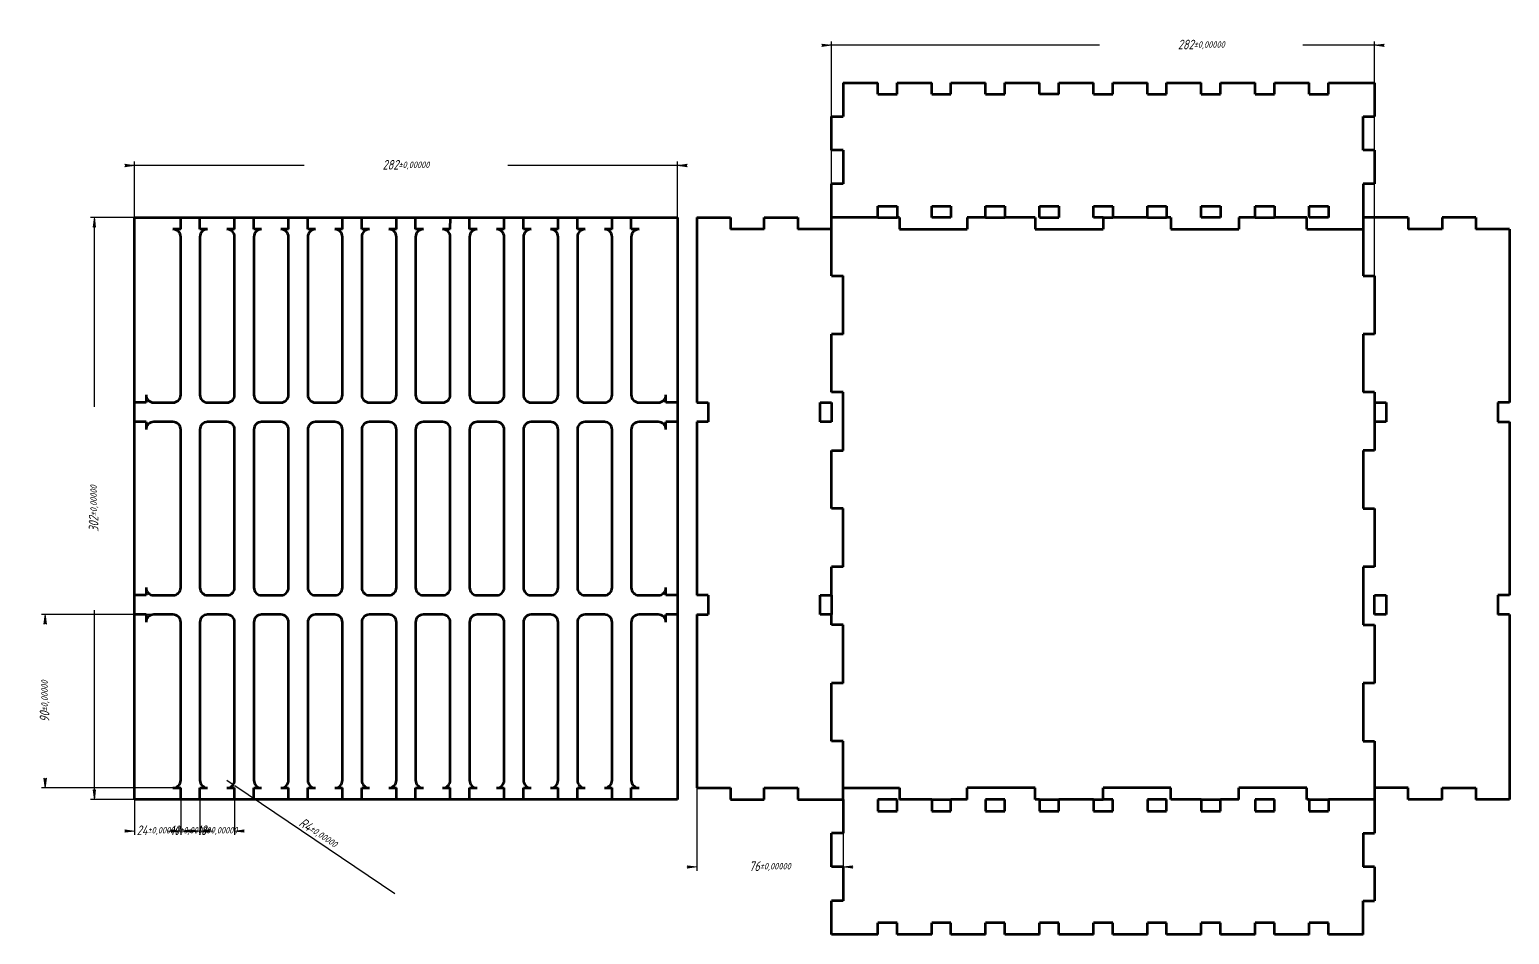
# Model space of a CAD drawing. Header units: millimetres. Extents: x -1515 to 624, y -1082 to 1116.
# Drawn here: x -1515 to -747, y 646 to 1116 of the extents above; entities that cross this region are included whole.
import ezdxf

# ---------------------------------------------------------------- set-up
doc = ezdxf.new("R2010")
doc.units = ezdxf.units.MM
doc.linetypes.add('K5LT_BASIC', pattern=[0])
doc.linetypes.add('K5LT_THIN', pattern=[0])
doc.styles.add('KDIMTEXTSTYLE', font='GOST_AU.SHX', dxfattribs={"width": 0.96, "oblique": 15, "height": 5})
doc.dimstyles.new('KDIMSTYLE (1.00)', dxfattribs={"dimtxt": 5, "dimasz": 1, "dimexe": 2, "dimexo": 0, "dimgap": 1, "dimtad": 1, "dimtxsty": 'KDIMTEXTSTYLE', "dimsah": 1, "dimcen": 0, "dimdle": 1, "dimadec": 0, "dimazin": 0, "dimtfac": 0.667, "dimtmove": 0, "dimatfit": 3, "dimfxl": 1, "dimtvp": 1, "dimtolj": 1, "dimtzin": 0, "dimarcsym": 0})

# ---------------------------------------------------------------- blocks, each defined once
blk = doc.blocks.new('U0')
at = {"color": 143, "linetype": 'K5LT_BASIC', "lineweight": 60, "true_color": 0x33acca}
for p, q in [((-1461, 1018), (-1179, 1018)), ((-1461, 716), (-1461, 1018)), ((-1179, 1018), (-1179, 716)), ((-1179, 716), (-1461, 716))]:
    blk.add_line(p, q, dxfattribs=at)
blk = doc.blocks.new('KDIMARROW_01')
blk.add_hatch(color=0).paths.add_polyline_path([(-5, -0.66), (0, 0), (-5, 0.66), (-4.5, 0)])
at = {"color": 0, "linetype": 'K5LT_THIN', "lineweight": 18}
for p, q in [((-4.5, 0), (-5, 0.66)), ((-5, 0.66), (0, 0)), ((0, 0), (-5, -0.66)), ((-5, -0.66), (-4.5, 0)), ((0, 0), (-1, 0))]:
    blk.add_line(p, q, dxfattribs=at)
blk = doc.blocks.new('KDIMARROW_02')
blk.add_hatch(color=0).paths.add_polyline_path([(4.5, 0), (5, 0.66), (0, 0), (5, -0.66)])
at = {"color": 0, "linetype": 'K5LT_THIN', "lineweight": 18}
for p, q in [((0, 0), (-1, 0)), ((5, 0.66), (0, 0)), ((0, 0), (5, -0.66)), ((0, 0), (7, 0)), ((4.5, 0), (5, 0.66)), ((5, -0.66), (4.5, 0))]:
    blk.add_line(p, q, dxfattribs=at)

msp = doc.modelspace()

# ---------------------------------------------------------------- linework, layer by layer
at = {"color": 143, "linetype": 'K5LT_BASIC', "lineweight": 60, "true_color": 0x33acca}
for p, q in [((-1093, 1088), (-1074.966, 1088)), ((-1093, 1088), (-1093, 1070.5)), ((-1075, 1082), (-1074.966, 1088)), ((-1065, 1088), (-1047, 1088)), ((-1065, 1082), (-1065, 1088)), ((-1047, 1082), (-1047, 1088)), ((-1037, 1088), (-1019, 1088)), ((-1037, 1082), (-1037, 1088)), ((-1019, 1082), (-1019, 1088)), ((-1009, 1088), (-990.966, 1088)), ((-1009, 1082), (-1009, 1088)), ((-991, 1082), (-990.966, 1088)), ((-981, 1088), (-963, 1088)), ((-981, 1082), (-981, 1088)), ((-963, 1082), (-963, 1088)), ((-953, 1088), (-934.966, 1088)), ((-953, 1082), (-953, 1088)), ((-935, 1082), (-934.966, 1088)), ((-925, 1088), (-907, 1088)), ((-925, 1082), (-925, 1088)), ((-907, 1082), (-907, 1088)), ((-897, 1088), (-878.966, 1088)), ((-897, 1082), (-897, 1088)), ((-879, 1082), (-878.966, 1088)), ((-869, 1088), (-851, 1088)), ((-869, 1082), (-869, 1088)), ((-851, 1082), (-851, 1088)), ((-841, 1088), (-817, 1088)), ((-841, 1082), (-841, 1088)), ((-817, 1088), (-817, 1070.5)), ((-1075, 1082), (-1065, 1082)), ((-1047, 1082), (-1037, 1082)), ((-1019, 1082), (-1009, 1082)), ((-981, 1082), (-991, 1082)), ((-963, 1082), (-953, 1082)), ((-935, 1082), (-925, 1082)), ((-907, 1082), (-897, 1082)), ((-879, 1082), (-869, 1082)), ((-851, 1082), (-841, 1082)), ((-1099, 1070.5), (-1093, 1070.5)), ((-1099, 1053), (-1099, 1070.5)), ((-823, 1053), (-823, 1070.5)), ((-823, 1070.5), (-817, 1070.5)), ((-1093, 1053), (-1099, 1053)), ((-1093, 1053), (-1093, 1035.5)), ((-817, 1053), (-823, 1053)), ((-817, 1053), (-817, 1035.5)), ((-1099, 1018), (-1099, 1035.5)), ((-1093, 1035.5), (-1099, 1035.5)), ((-817, 1035.5), (-823, 1035.5)), ((-823, 1035.5), (-823, 1018)), ((-1075, 1018), (-1075, 1024)), ((-1075, 1024), (-1065, 1024)), ((-1065, 1024), (-1065, 1018)), ((-1047, 1018), (-1047, 1024)), ((-1047, 1024), (-1037, 1024)), ((-1037, 1024), (-1037, 1018)), ((-1019, 1018), (-1019, 1024)), ((-1019, 1024), (-1009, 1024)), ((-1009, 1024), (-1009, 1018)), ((-991, 1018), (-991, 1024)), ((-991, 1024), (-981, 1024)), ((-981, 1024), (-981, 1018)), ((-963, 1018), (-963, 1024)), ((-963, 1024), (-953, 1024)), ((-953, 1024), (-953, 1018)), ((-935, 1018), (-935, 1024)), ((-935, 1024), (-925, 1024)), ((-925, 1024), (-925, 1018)), ((-907, 1018), (-907, 1024)), ((-907, 1024), (-897, 1024)), ((-897, 1024), (-897, 1018)), ((-879, 1018), (-879, 1024)), ((-879, 1024), (-869, 1024)), ((-869, 1024), (-869, 1018)), ((-851, 1018), (-851, 1024)), ((-851, 1024), (-841, 1024)), ((-841, 1024), (-841, 1018)), ((-1437, 1012), (-1436.966, 1018)), ((-1427, 1012), (-1427, 1018)), ((-1409, 1012), (-1409, 1018)), ((-1399, 1012), (-1399, 1018)), ((-1381, 1012), (-1381, 1018)), ((-1371, 1012), (-1371, 1018)), ((-1353, 1012), (-1352.966, 1018)), ((-1343, 1012), (-1343, 1018)), ((-1325, 1012), (-1325, 1018)), ((-1315, 1012), (-1315, 1018)), ((-1297, 1012), (-1296.966, 1018)), ((-1287, 1012), (-1287, 1018)), ((-1269, 1012), (-1269, 1018)), ((-1259, 1012), (-1259, 1018)), ((-1241, 1012), (-1240.966, 1018)), ((-1231, 1012), (-1231, 1018)), ((-1213, 1012), (-1213, 1018)), ((-1203, 1012), (-1203, 1018)), ((-1169, 1018), (-1169, 922)), ((-1169, 1018), (-1151.5, 1018)), ((-1151.5, 1018), (-1151.5, 1012)), ((-1134, 1012), (-1134, 1018)), ((-1134, 1018), (-1116.5, 1018)), ((-1116.5, 1018), (-1116.5, 1012)), ((-1075, 1018), (-1099, 1018)), ((-1075, 1018), (-1065, 1018)), ((-1063.75, 1018), (-1065, 1018)), ((-1063.75, 1018), (-1063.75, 1012)), ((-1037, 1018), (-1047, 1018)), ((-1028.5, 1018), (-1028.5, 1012)), ((-1019, 1018), (-1028.5, 1018)), ((-1019, 1018), (-1009, 1018)), ((-993.25, 1018), (-1009, 1018)), ((-993.25, 1018), (-993.25, 1012)), ((-991, 1018), (-981, 1018)), ((-958, 1018), (-963, 1018)), ((-958, 1018), (-958, 1012)), ((-958, 1018), (-953, 1018)), ((-935, 1018), (-953, 1018)), ((-935, 1018), (-925, 1018)), ((-922.75, 1018), (-925, 1018)), ((-922.75, 1018), (-922.75, 1012)), ((-897, 1018), (-907, 1018)), ((-887.5, 1018), (-887.5, 1012)), ((-879, 1018), (-887.5, 1018)), ((-879, 1018), (-869, 1018)), ((-852.25, 1018), (-869, 1018)), ((-852.25, 1012), (-852.25, 1018)), ((-841, 1018), (-851, 1018)), ((-823, 1018), (-823, 987.8)), ((-799.5, 1018), (-823, 1018)), ((-799.5, 1018), (-799.5, 1012)), ((-764.5, 1018), (-782, 1018)), ((-782, 1018), (-782, 1012)), ((-764.5, 1018), (-764.5, 1012)), ((-1134, 1012), (-1151.5, 1012)), ((-1099, 1012), (-1116.5, 1012)), ((-1063.75, 1012), (-1028.5, 1012)), ((-993.25, 1012), (-958, 1012)), ((-922.75, 1012), (-887.5, 1012)), ((-852.25, 1012), (-823, 1012)), ((-782, 1012), (-799.5, 1012)), ((-747, 1012), (-764.5, 1012)), ((-747, 1012), (-747, 922)), ((-1099, 987.8), (-1093, 987.8)), ((-1093, 957.6), (-1093, 987.8)), ((-823, 987.8), (-817, 987.8)), ((-1093, 957.6), (-1099, 957.6)), ((-817, 957.6), (-823, 957.6)), ((-823, 957.6), (-823, 927.4)), ((-1093, 927.4), (-1099, 927.4)), ((-1093, 897.2), (-1093, 927.4)), ((-817, 927.4), (-823, 927.4)), ((-1455, 922), (-1461, 922)), ((-1179, 922), (-1185, 922)), ((-1179, 922), (-1185, 922)), ((-1169, 922), (-1163, 922)), ((-1163, 922), (-1163, 912)), ((-1105, 922), (-1099, 922)), ((-1105, 912), (-1105, 922)), ((-1099, 922), (-1099, 912)), ((-817, 922), (-811, 922)), ((-817, 922), (-817, 912)), ((-811, 922), (-811, 912)), ((-747, 922), (-753, 922)), ((-753, 922), (-753, 912)), ((-1455, 912), (-1461, 912)), ((-1179, 912), (-1185, 912)), ((-1179, 912), (-1185, 912)), ((-1163, 912), (-1169, 912)), ((-1169, 912), (-1169, 822)), ((-1099, 912), (-1105, 912)), ((-811, 912), (-817, 912)), ((-753, 912), (-747, 912)), ((-747, 912), (-747, 822)), ((-1099, 897.2), (-1093, 897.2)), ((-817, 897.2), (-823, 897.2)), ((-823, 897.2), (-823, 867)), ((-1093, 867), (-1099, 867)), ((-1093, 836.8), (-1093, 867)), ((-823, 867), (-817, 867)), ((-1093, 836.8), (-1099, 836.8)), ((-817, 836.8), (-823, 836.8)), ((-823, 836.8), (-823, 806.6)), ((-1455, 822), (-1461, 822)), ((-1179, 822), (-1185, 822)), ((-1163, 822), (-1169, 822)), ((-1163, 822), (-1163, 812)), ((-1105, 812), (-1105, 822)), ((-1105, 822), (-1099, 822)), ((-1099, 822), (-1099, 812)), ((-817, 812), (-817, 822)), ((-817, 822), (-811, 822)), ((-811, 822), (-811, 812)), ((-747, 822), (-753, 822)), ((-753, 822), (-753, 812)), ((-1455, 812), (-1461, 812)), ((-1179, 812), (-1185, 812)), ((-1169, 812), (-1163, 812)), ((-1169, 812), (-1169, 722)), ((-1099, 812), (-1105, 812)), ((-811, 812), (-817, 812)), ((-747, 812), (-753, 812)), ((-747, 812), (-747, 716)), ((-1093, 806.6), (-1099, 806.6)), ((-1093, 776.4), (-1093, 806.6)), ((-823, 806.6), (-817, 806.6)), ((-1093, 776.4), (-1099, 776.4)), ((-817, 776.4), (-823, 776.4)), ((-823, 776.4), (-823, 746.2)), ((-1093, 746.2), (-1099, 746.2)), ((-1093, 716), (-1093, 746.2)), ((-823, 746.2), (-817, 746.2)), ((-1441, 722), (-1436.966, 722)), ((-1437, 716), (-1436.966, 722)), ((-1427, 716), (-1427, 722)), ((-1409, 716), (-1409, 722)), ((-1399, 716), (-1399, 722)), ((-1381, 716), (-1381, 722)), ((-1371, 716), (-1371, 722)), ((-1357, 722), (-1352.966, 722)), ((-1353, 716), (-1352.966, 722)), ((-1343, 716), (-1343, 722)), ((-1325, 716), (-1325, 722)), ((-1315, 716), (-1315, 722)), ((-1297, 716), (-1297, 722)), ((-1297, 716), (-1297, 722)), ((-1287, 716), (-1287, 722)), ((-1287, 716), (-1287, 722)), ((-1269, 716), (-1269, 722)), ((-1269, 716), (-1269, 722)), ((-1259, 716), (-1259, 722)), ((-1259, 716), (-1259, 722)), ((-1245, 722), (-1240.966, 722)), ((-1241, 716), (-1240.966, 722)), ((-1241, 716), (-1240.966, 722)), ((-1231, 716), (-1231, 722)), ((-1231, 716), (-1231, 722)), ((-1213, 716), (-1213, 722)), ((-1213, 716), (-1213, 722)), ((-1203, 716), (-1203, 722)), ((-1203, 716), (-1203, 722)), ((-1169, 722), (-1151.5, 722)), ((-1151.5, 722), (-1151.5, 716)), ((-1151.5, 716), (-1134, 716)), ((-1134, 716), (-1134, 722)), ((-1134, 722), (-1116.5, 722)), ((-1116.5, 722), (-1116.5, 716)), ((-1116.5, 716), (-1093, 716)), ((-1093, 722), (-1063.75, 722)), ((-1093, 716), (-1093, 698.5)), ((-1075, 716), (-1075, 710)), ((-1065, 716), (-1075, 716)), ((-1065, 710), (-1065, 716)), ((-1063.75, 722), (-1063.75, 716)), ((-1047, 716), (-1063.75, 716)), ((-1047, 716), (-1047, 710)), ((-1047, 716), (-1037, 716)), ((-1037, 710), (-1037, 716)), ((-1028.5, 716), (-1037, 716)), ((-993.25, 722), (-1028.5, 722)), ((-1028.5, 716), (-1028.5, 722)), ((-1019, 716), (-1019, 710)), ((-1009, 716), (-1019, 716)), ((-1009, 710), (-1009, 716)), ((-993.25, 716), (-993.25, 722)), ((-991, 716), (-993.25, 716)), ((-991, 716), (-991, 710)), ((-991, 716), (-981, 716)), ((-981, 710), (-981, 716)), ((-963, 716), (-981, 716)), ((-963, 716), (-963, 710)), ((-963, 716), (-958, 716)), ((-922.75, 722), (-958, 722)), ((-958, 716), (-958, 722)), ((-953, 716), (-958, 716)), ((-953, 710), (-953, 716)), ((-935, 716), (-935, 710)), ((-925, 716), (-935, 716)), ((-925, 710), (-925, 716)), ((-922.75, 716), (-922.75, 722)), ((-907, 716), (-922.75, 716)), ((-907, 716), (-907, 710)), ((-907, 716), (-897, 716)), ((-897, 710), (-897, 716)), ((-887.5, 716), (-897, 716)), ((-852.25, 722), (-887.5, 722)), ((-887.5, 716), (-887.5, 722)), ((-879, 716), (-879, 710)), ((-869, 716), (-879, 716)), ((-869, 710), (-869, 716)), ((-852.25, 716), (-852.25, 722)), ((-851, 716), (-852.25, 716)), ((-851, 716), (-851, 710)), ((-851, 716), (-841, 716)), ((-817, 716), (-841, 716)), ((-841, 716), (-841, 710)), ((-799.5, 722), (-817, 722)), ((-817, 716), (-817, 698.5)), ((-799.5, 716), (-799.5, 722)), ((-782, 716), (-799.5, 716)), ((-782, 716), (-782, 722)), ((-782, 722), (-764.5, 722)), ((-764.5, 722), (-764.5, 716)), ((-747, 716), (-764.5, 716)), ((-1075, 710), (-1065, 710)), ((-1047, 710), (-1037, 710)), ((-1019, 710), (-1009, 710)), ((-991, 710), (-981, 710)), ((-963, 710), (-953, 710)), ((-935, 710), (-925, 710)), ((-907, 710), (-897, 710)), ((-879, 710), (-869, 710)), ((-851, 710), (-841, 710)), ((-1093, 698.5), (-1099, 698.5)), ((-1099, 681), (-1099, 698.5)), ((-823, 698.5), (-823, 681)), ((-823, 698.5), (-817, 698.5)), ((-1093, 681), (-1099, 681)), ((-1093, 681), (-1093, 663.5)), ((-817, 681), (-823, 681)), ((-817, 681), (-817, 663.5)), ((-1099, 646), (-1099, 663.5)), ((-1093, 663.5), (-1099, 663.5)), ((-823, 646), (-823, 663.5)), ((-823, 663.5), (-817, 663.5)), ((-1075, 646), (-1099, 646)), ((-1065, 652), (-1075, 652)), ((-1075, 646), (-1075, 652)), ((-1065, 646), (-1065, 652)), ((-1047, 646), (-1065, 646)), ((-1047, 646), (-1047, 652)), ((-1037, 652), (-1047, 652)), ((-1037, 646), (-1037, 652)), ((-1019, 646), (-1037, 646)), ((-1019, 646), (-1019, 652)), ((-1009, 652), (-1019, 652)), ((-1009, 646), (-1009, 652)), ((-991, 646), (-1009, 646)), ((-991, 646), (-990.966, 652)), ((-981, 652), (-990.966, 652)), ((-981, 646), (-981, 652)), ((-963, 646), (-981, 646)), ((-963, 646), (-963, 652)), ((-953, 652), (-963, 652)), ((-953, 646), (-953, 652)), ((-935, 646), (-953, 646)), ((-935, 646), (-934.966, 652)), ((-925, 652), (-934.966, 652)), ((-925, 646), (-925, 652)), ((-907, 646), (-925, 646)), ((-907, 646), (-907, 652)), ((-897, 652), (-907, 652)), ((-897, 646), (-897, 652)), ((-879, 646), (-897, 646)), ((-879, 646), (-878.966, 652)), ((-869, 652), (-878.966, 652)), ((-869, 646), (-869, 652)), ((-851, 646), (-869, 646)), ((-851, 646), (-851, 652)), ((-841, 652), (-851, 652)), ((-841, 646), (-841, 652)), ((-823, 646), (-841, 646))]:
    msp.add_line(p, q, dxfattribs=at)
for points in [[(-1099, 987.8), (-1099, 1018)], [(-1437, 1012), (-1441, 1012)], [(-1437, 926), (-1437, 1008)], [(-1423, 1012), (-1427, 1012)], [(-1427, 1008), (-1427, 926)], [(-1409, 1012), (-1413, 1012)], [(-1409, 926), (-1409, 1008)], [(-1395, 1012), (-1399, 1012)], [(-1399, 1008), (-1399, 926)], [(-1381, 1012), (-1385, 1012)], [(-1381, 926), (-1381, 1008)], [(-1367, 1012), (-1371, 1012)], [(-1371, 1008), (-1371, 926)], [(-1353, 1012), (-1357, 1012)], [(-1353, 926), (-1353, 1008)], [(-1339, 1012), (-1343, 1012)], [(-1343, 1008), (-1343, 926)], [(-1325, 1012), (-1329, 1012)], [(-1325, 926), (-1325, 1008)], [(-1311, 1012), (-1315, 1012)], [(-1315, 1008), (-1315, 926)], [(-1297, 1012), (-1301, 1012)], [(-1297, 926), (-1297, 1008)], [(-1283, 1012), (-1287, 1012)], [(-1287, 1008), (-1287, 926)], [(-1269, 1012), (-1273, 1012)], [(-1269, 926), (-1269, 1008)], [(-1255, 1012), (-1259, 1012)], [(-1259, 1008), (-1259, 926)], [(-1241, 1012), (-1245, 1012)], [(-1241, 926), (-1241, 1008)], [(-1227, 1012), (-1231, 1012)], [(-1231, 1008), (-1231, 926)], [(-1213, 1012), (-1217, 1012)], [(-1213, 926), (-1213, 1008)], [(-1199, 1012), (-1203, 1012)], [(-1203, 1008), (-1203, 926)], [(-817, 987.8), (-817, 957.6)], [(-1099, 927.4), (-1099, 957.6)], [(-1455, 926), (-1455, 922)], [(-1185, 922), (-1185, 926)], [(-817, 927.4), (-817, 922)], [(-1451, 922), (-1441, 922)], [(-1423, 922), (-1413, 922)], [(-1395, 922), (-1385, 922)], [(-1367, 922), (-1357, 922)], [(-1339, 922), (-1329, 922)], [(-1311, 922), (-1301, 922)], [(-1283, 922), (-1273, 922)], [(-1255, 922), (-1245, 922)], [(-1227, 922), (-1217, 922)], [(-1199, 922), (-1189, 922)], [(-1455, 912), (-1455, 908)], [(-1441, 912), (-1451, 912)], [(-1437, 826), (-1437, 908)], [(-1427, 908), (-1427, 826)], [(-1413, 912), (-1423, 912)], [(-1409, 826), (-1409, 908)], [(-1399, 908), (-1399, 826)], [(-1385, 912), (-1395, 912)], [(-1381, 826), (-1381, 908)], [(-1371, 908), (-1371, 826)], [(-1357, 912), (-1367, 912)], [(-1353, 826), (-1353, 908)], [(-1343, 908), (-1343, 826)], [(-1329, 912), (-1339, 912)], [(-1325, 826), (-1325, 908)], [(-1315, 908), (-1315, 826)], [(-1301, 912), (-1311, 912)], [(-1297, 826), (-1297, 908)], [(-1287, 908), (-1287, 826)], [(-1273, 912), (-1283, 912)], [(-1269, 826), (-1269, 908)], [(-1259, 908), (-1259, 826)], [(-1245, 912), (-1255, 912)], [(-1241, 826), (-1241, 908)], [(-1231, 908), (-1231, 826)], [(-1217, 912), (-1227, 912)], [(-1213, 826), (-1213, 908)], [(-1203, 908), (-1203, 826)], [(-1189, 912), (-1199, 912)], [(-1185, 908), (-1185, 912)], [(-817, 912), (-817, 897.2)], [(-1099, 867), (-1099, 897.2)], [(-817, 867), (-817, 836.8)], [(-1099, 822), (-1099, 836.8)], [(-1455, 826), (-1455, 822)], [(-1185, 822), (-1185, 826)], [(-1451, 822), (-1441, 822)], [(-1423, 822), (-1413, 822)], [(-1395, 822), (-1385, 822)], [(-1367, 822), (-1357, 822)], [(-1339, 822), (-1329, 822)], [(-1311, 822), (-1301, 822)], [(-1283, 822), (-1273, 822)], [(-1255, 822), (-1245, 822)], [(-1227, 822), (-1217, 822)], [(-1199, 822), (-1189, 822)], [(-1455, 812), (-1455, 808)], [(-1441, 812), (-1451, 812)], [(-1437, 726), (-1437, 808)], [(-1427, 808), (-1427, 726)], [(-1413, 812), (-1423, 812)], [(-1409, 726), (-1409, 808)], [(-1399, 808), (-1399, 726)], [(-1385, 812), (-1395, 812)], [(-1381, 726), (-1381, 808)], [(-1371, 808), (-1371, 726)], [(-1357, 812), (-1367, 812)], [(-1353, 726), (-1353, 808)], [(-1343, 808), (-1343, 726)], [(-1329, 812), (-1339, 812)], [(-1325, 726), (-1325, 808)], [(-1315, 808), (-1315, 726)], [(-1301, 812), (-1311, 812)], [(-1297, 726), (-1297, 808)], [(-1287, 808), (-1287, 726)], [(-1273, 812), (-1283, 812)], [(-1269, 726), (-1269, 808)], [(-1259, 808), (-1259, 726)], [(-1245, 812), (-1255, 812)], [(-1241, 726), (-1241, 808)], [(-1231, 808), (-1231, 726)], [(-1217, 812), (-1227, 812)], [(-1213, 726), (-1213, 808)], [(-1203, 808), (-1203, 726)], [(-1189, 812), (-1199, 812)], [(-1185, 808), (-1185, 812)], [(-1099, 806.6), (-1099, 812)], [(-817, 806.6), (-817, 776.4)], [(-1099, 746.2), (-1099, 776.4)], [(-817, 746.2), (-817, 716)], [(-1427, 722), (-1423, 722)], [(-1413, 722), (-1409, 722)], [(-1399, 722), (-1395, 722)], [(-1385, 722), (-1381, 722)], [(-1371, 722), (-1367, 722)], [(-1343, 722), (-1339, 722)], [(-1329, 722), (-1325, 722)], [(-1315, 722), (-1311, 722)], [(-1301, 722), (-1297, 722)], [(-1287, 722), (-1283, 722)], [(-1273, 722), (-1269, 722)], [(-1259, 722), (-1255, 722)], [(-1231, 722), (-1227, 722)], [(-1217, 722), (-1213, 722)], [(-1203, 722), (-1199, 722)]]:
    msp.add_lwpolyline(points, dxfattribs=at)
for centre, start, end in [((-1441, 1008), 0, 90), ((-1423, 1008), 90, 180), ((-1413, 1008), 0, 90), ((-1395, 1008), 90, 180), ((-1385, 1008), 0, 90), ((-1367, 1008), 90, 180), ((-1357, 1008), 0, 90), ((-1339, 1008), 90, 180), ((-1329, 1008), 0, 90), ((-1311, 1008), 90, 180), ((-1301, 1008), 0, 90), ((-1283, 1008), 90, 180), ((-1273, 1008), 0, 90), ((-1255, 1008), 90, 180), ((-1245, 1008), 0, 90), ((-1227, 1008), 90, 180), ((-1227, 1008), 90, 180), ((-1217, 1008), 0, 90), ((-1217, 1008), 0, 90), ((-1199, 1008), 90, 180), ((-1451, 926), 180, 270), ((-1441, 926), 270, 0), ((-1423, 926), 180, 270), ((-1413, 926), 270, 0), ((-1395, 926), 180, 270), ((-1385, 926), 270, 0), ((-1367, 926), 180, 270), ((-1357, 926), 270, 0), ((-1339, 926), 180, 270), ((-1329, 926), 270, 0), ((-1311, 926), 180, 270), ((-1301, 926), 270, 0), ((-1283, 926), 180, 270), ((-1273, 926), 270, 0), ((-1255, 926), 180, 270), ((-1245, 926), 270, 0), ((-1227, 926), 180, 270), ((-1227, 926), 180, 270), ((-1217, 926), 270, 0), ((-1217, 926), 270, 0), ((-1199, 926), 180, 270), ((-1189, 926), 270, 0), ((-1451, 908), 90, 180), ((-1441, 908), 0, 90), ((-1423, 908), 90, 180), ((-1413, 908), 0, 90), ((-1395, 908), 90, 180), ((-1385, 908), 0, 90), ((-1367, 908), 90, 180), ((-1357, 908), 0, 90), ((-1339, 908), 90, 180), ((-1329, 908), 0, 90), ((-1311, 908), 90, 180), ((-1301, 908), 0, 90), ((-1283, 908), 90, 180), ((-1273, 908), 0, 90), ((-1255, 908), 90, 180), ((-1245, 908), 0, 90), ((-1227, 908), 90, 180), ((-1217, 908), 0, 90), ((-1199, 908), 90, 180), ((-1189, 908), 0, 90), ((-1451, 826), 180, 270), ((-1441, 826), 270, 0), ((-1423, 826), 180, 270), ((-1413, 826), 270, 0), ((-1395, 826), 180, 270), ((-1385, 826), 270, 0), ((-1367, 826), 180, 270), ((-1357, 826), 270, 0), ((-1339, 826), 180, 270), ((-1329, 826), 270, 0), ((-1311, 826), 180, 270), ((-1301, 826), 270, 0), ((-1283, 826), 180, 270), ((-1273, 826), 270, 0), ((-1255, 826), 180, 270), ((-1245, 826), 270, 0), ((-1227, 826), 180, 270), ((-1217, 826), 270, 0), ((-1199, 826), 180, 270), ((-1189, 826), 270, 0), ((-1451, 808), 90, 180), ((-1441, 808), 0, 90), ((-1423, 808), 90, 180), ((-1413, 808), 0, 90), ((-1395, 808), 90, 180), ((-1385, 808), 0, 90), ((-1367, 808), 90, 180), ((-1357, 808), 0, 90), ((-1339, 808), 90, 180), ((-1329, 808), 0, 90), ((-1311, 808), 90, 180), ((-1301, 808), 0, 90), ((-1283, 808), 90, 180), ((-1273, 808), 0, 90), ((-1255, 808), 90, 180), ((-1245, 808), 0, 90), ((-1227, 808), 90, 180), ((-1217, 808), 0, 90), ((-1199, 808), 90, 180), ((-1189, 808), 0, 90), ((-1441, 726), 270, 0), ((-1423, 726), 180, 270), ((-1413, 726), 270, 0), ((-1395, 726), 180, 270), ((-1385, 726), 270, 0), ((-1367, 726), 180, 270), ((-1357, 726), 270, 0), ((-1339, 726), 180, 270), ((-1329, 726), 270, 0), ((-1311, 726), 180, 270), ((-1301, 726), 270, 0), ((-1283, 726), 180, 270), ((-1273, 726), 270, 0), ((-1255, 726), 180, 270), ((-1245, 726), 270, 0), ((-1227, 726), 180, 270), ((-1217, 726), 270, 0), ((-1199, 726), 180, 270)]:
    msp.add_arc(centre, 4, start, end, dxfattribs=at)

# ---------------------------------------------------------------- block references
msp.add_blockref('U0', (0, 0))

# ---------------------------------------------------------------- dimensions: what is measured, and where the dimension line sits
at = {"color": 7, "true_color": 0xffffff}
for base, p1, p2, location, override in [((-1099, 1107.441), (-817, 987.8), (-1099, 1018), (-907, 1107.441), {"dimexo": 0, "dimpost": '\\H5.0;\\W0.965;\\Q15;<>', "dimblk1": 'KDIMARROW_01', "dimblk2": 'KDIMARROW_01', "dimse1": 0, "dimse2": 0, "dimclrt": 7, "dimtol": 1, "dimtp": 0, "dimtm": 0, "dimtdec": 5, "dimtolj": 1}), ((-1461, 1045.046), (-1179, 1018), (-1461, 1018), (-1320, 1045.046), {"dimexo": 0, "dimpost": '\\H5.0;\\W0.965;\\Q15;<>', "dimblk1": 'KDIMARROW_01', "dimblk2": 'KDIMARROW_01', "dimse1": 0, "dimse2": 0, "dimclrt": 7, "dimtol": 1, "dimtp": 0, "dimtm": 0, "dimtdec": 5, "dimtolj": 1}), ((-1461, 699.654), (-1437, 716), (-1461, 716), (-1449, 699.654), {"dimexo": 0, "dimpost": '\\H5.0;\\W0.965;\\Q15;<>', "dimblk1": 'KDIMARROW_01', "dimblk2": 'KDIMARROW_01', "dimse1": 0, "dimse2": 0, "dimclrt": 7, "dimtol": 1, "dimtp": 0, "dimtm": 0, "dimtdec": 5, "dimtolj": 1}), ((-1427, 699.654), (-1437, 716), (-1427, 716), (-1432, 699.654), {"dimexo": 0, "dimpost": '\\H5.0;\\W0.965;\\Q15;<>', "dimblk1": 'KDIMARROW_02', "dimblk2": 'KDIMARROW_02', "dimse1": 0, "dimse2": 0, "dimclrt": 7, "dimtol": 1, "dimtp": 0, "dimtm": 0, "dimtdec": 5, "dimtolj": 1}), ((-1427, 699.654), (-1409, 716), (-1427, 716), (-1418, 699.654), {"dimexo": 0, "dimpost": '\\H5.0;\\W0.965;\\Q15;<>', "dimblk1": 'KDIMARROW_01', "dimblk2": 'KDIMARROW_01', "dimse1": 0, "dimse2": 0, "dimclrt": 7, "dimtol": 1, "dimtp": 0, "dimtm": 0, "dimtdec": 5, "dimtolj": 1}), ((-1169, 681), (-1093, 722), (-1169, 722), (-1131, 681), {"dimexo": 0, "dimpost": '\\H5.0;\\W0.965;\\Q15;<>', "dimblk1": 'KDIMARROW_01', "dimblk2": 'KDIMARROW_01', "dimse1": 0, "dimse2": 0, "dimclrt": 7, "dimtol": 1, "dimtp": 0, "dimtm": 0, "dimtdec": 5, "dimtolj": 1})]:
    msp.add_linear_dim(base=base, p1=p1, p2=p2, location=location, dimstyle='KDIMSTYLE (1.00)', override=override, dxfattribs=at).render()
for base, p1, p2, location in [((-1481.83, 1018), (-1461, 716), (-1461, 1018), (-1481.83, 867)), ((-1507.333, 812), (-1441, 722), (-1441, 812), (-1507.333, 767))]:
    msp.add_linear_dim(base=base, p1=p1, p2=p2, angle=90, location=location, dimstyle='KDIMSTYLE (1.00)', override={"dimexo": 0, "dimpost": '\\H5.0;\\W0.965;\\Q15;<>', "dimblk1": 'KDIMARROW_01', "dimblk2": 'KDIMARROW_01', "dimse1": 0, "dimse2": 0, "dimclrt": 7, "dimtol": 1, "dimtp": 0, "dimtm": 0, "dimtdec": 5, "dimtolj": 1}, dxfattribs=at).render()
msp.add_radius_dim(center=(-1413, 726), radius=4, location=(-1367.614, 695.369), dimstyle='KDIMSTYLE (1.00)', override={"dimpost": '\\H5.0;\\W0.965;\\Q15;<>', "dimblk2": 'KDIMARROW_02', "dimclrt": 7, "dimtol": 1, "dimtp": 0, "dimtm": 0, "dimtdec": 5, "dimtolj": 1}, dxfattribs=at).render()

doc.saveas('drawing.dxf')
